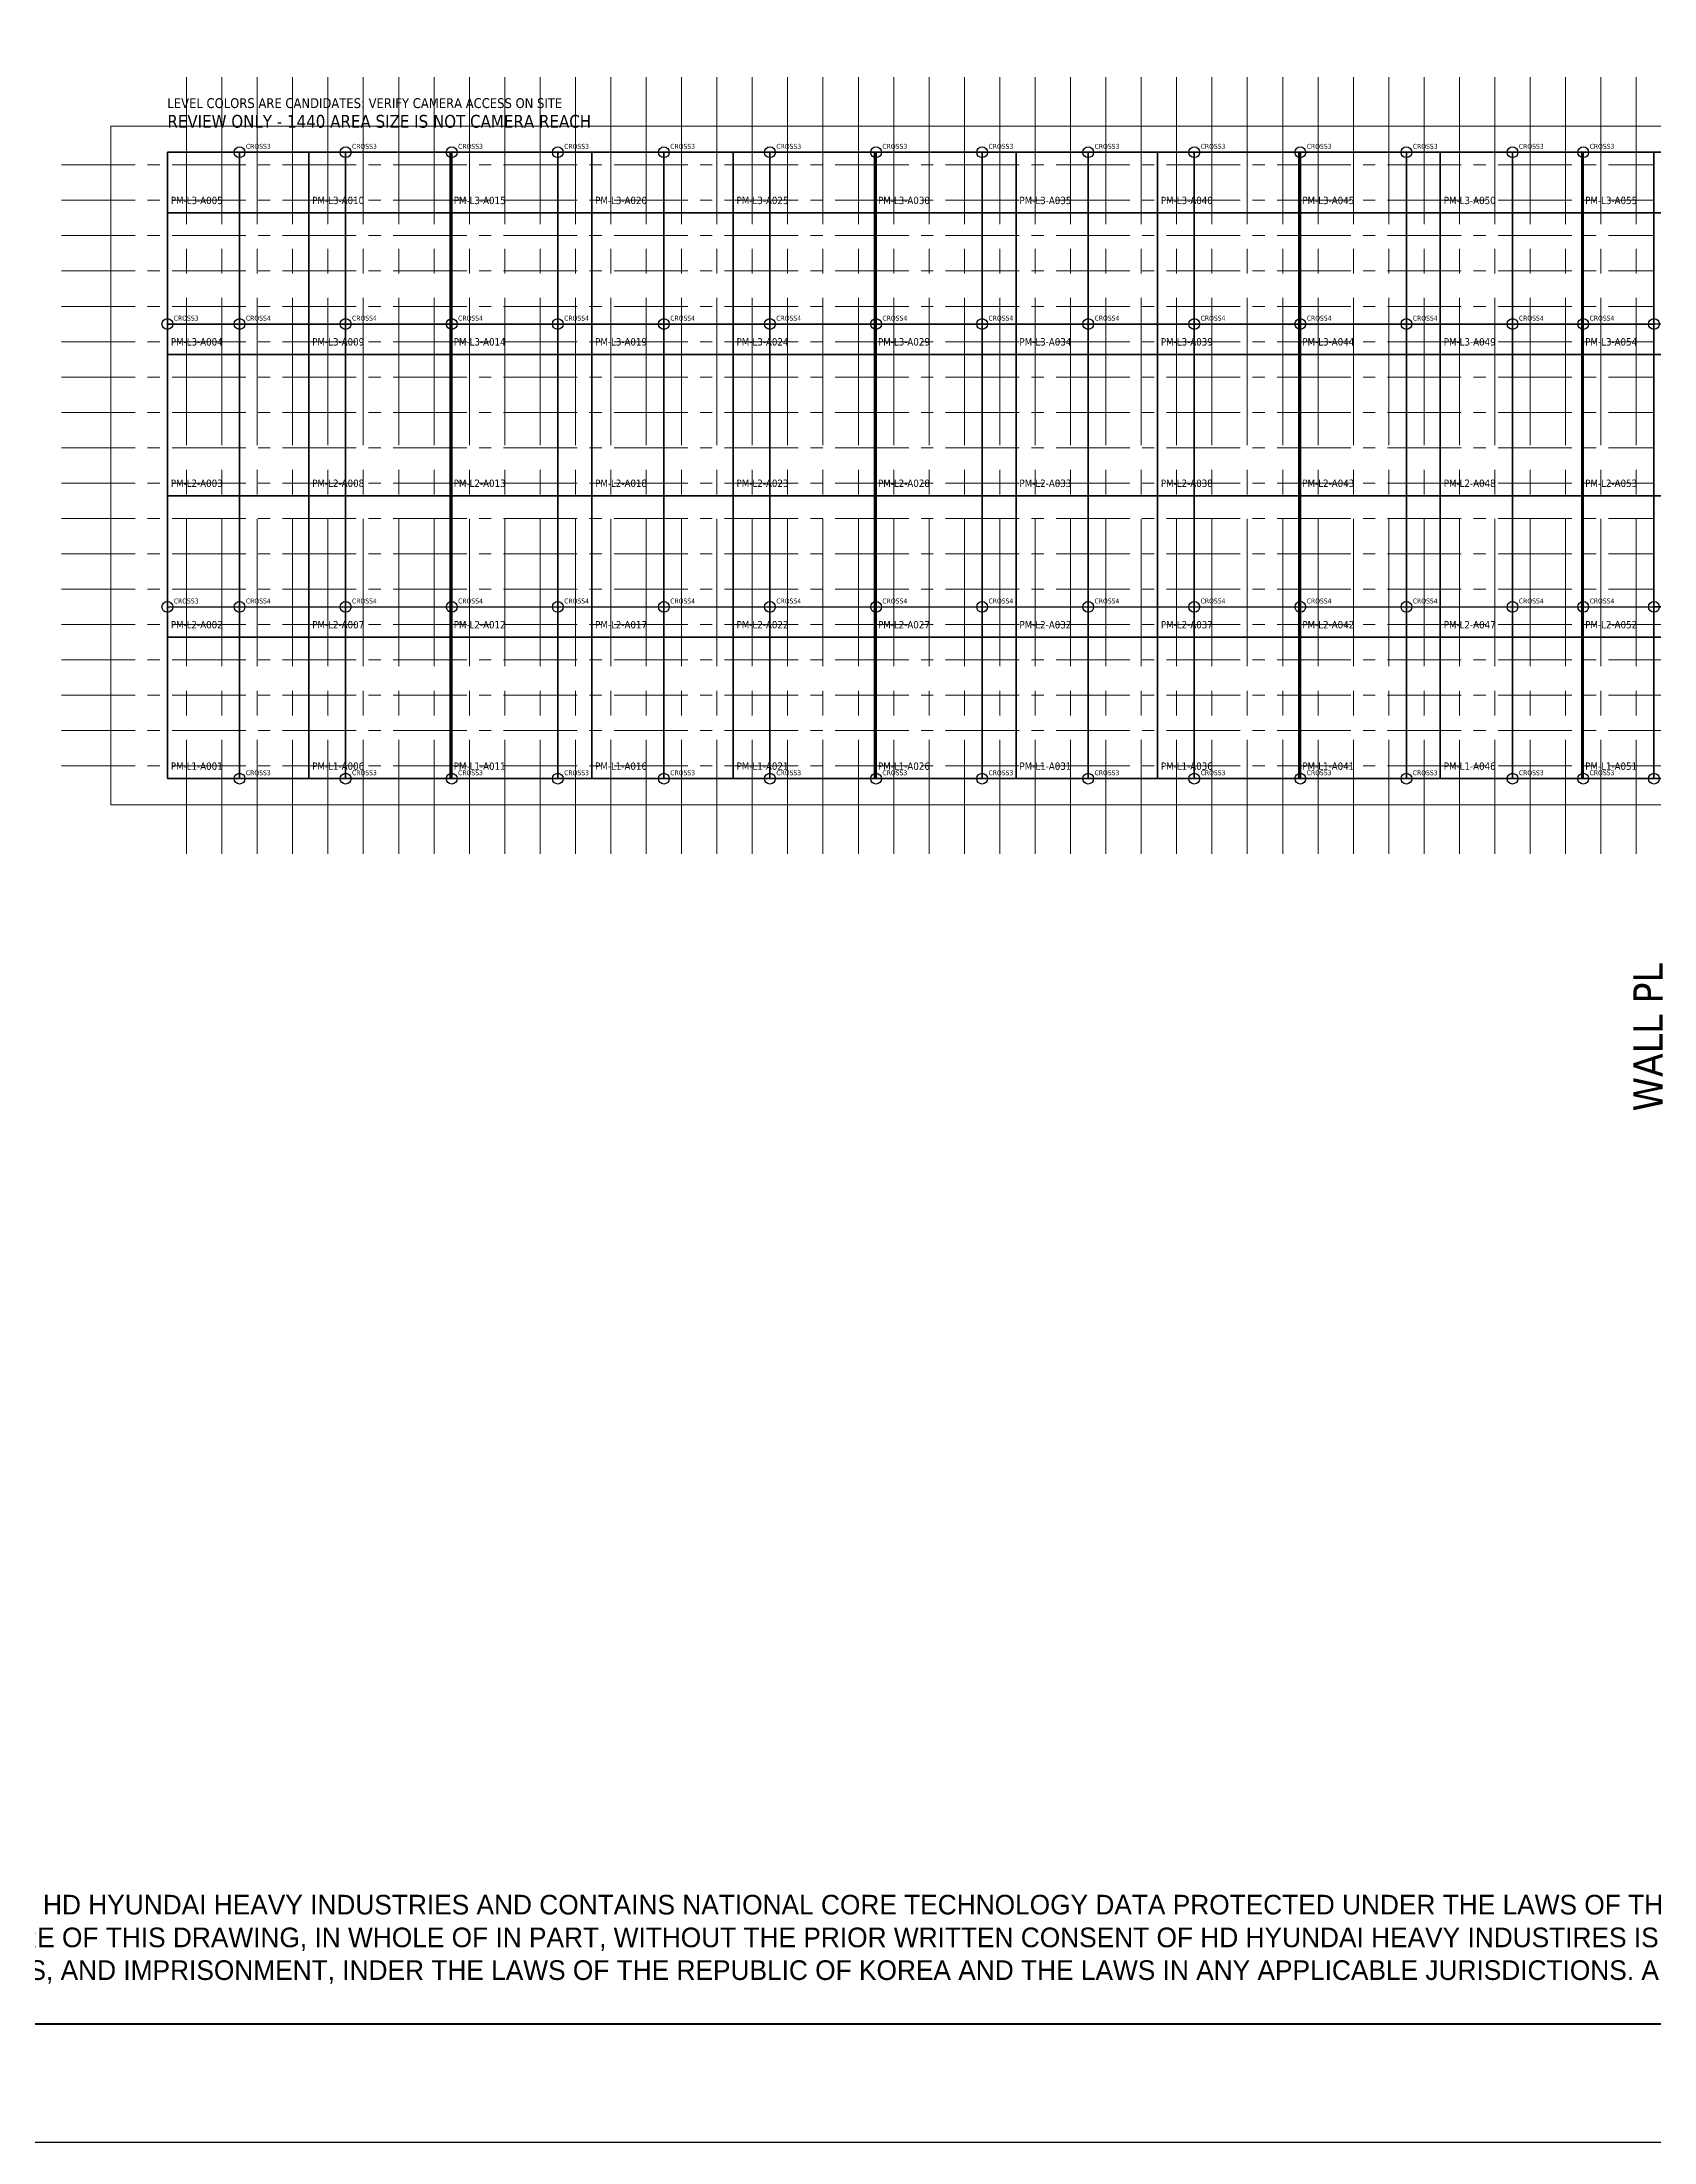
# Model space of a CAD drawing. Extents: x 0 to 50400, y 0 to 35640.
# Drawn here: x 8505 to 24916, y 0 to 21381 of the extents above; entities that cross this region are included whole.
import ezdxf
from ezdxf.enums import TextEntityAlignment as Align

# ---------------------------------------------------------------- set-up
doc = ezdxf.new("R2010")
doc.units = 0
doc.linetypes.add('CENTER2', pattern=[225, 150, -25, 25, -25])
for name, color, linetype, lineweight in [('ACS_AREA_L1', 4, 'Continuous', 25), ('ACS_AREA_L2', 2, 'Continuous', 25), ('ACS_AREA_L3', 6, 'Continuous', 25), ('ACS_CROSS3', 200, 'Continuous', 25), ('ACS_CROSS4', 206, 'Continuous', 25), ('ACS_LABEL', 7, 'Continuous', 25), ('ACS_LINE_H', 30, 'Continuous', 25), ('ACS_LINE_V', 30, 'Continuous', 25), ('ACS_VERIFY', 1, 'Continuous', 25), ('KC-2B Membrane Sheet', 181, 'Continuous', 25), ('KC-2B Membrane Sheet UM', 181, 'Continuous', 25), ('KC-2B Steel Wall', 7, 'Continuous', 20), ('KC-2B Wall Name', 3, 'Continuous', 25)]:
    doc.layers.add(name, color=color, linetype=linetype, lineweight=lineweight)
doc.layers.add('MULTI-PLOT-AREA', color=2, linetype='Continuous', plot=False)
doc.layers.add('New Scale Title', color=7, linetype='Continuous')
doc.styles.add('Default', font='tahoma.ttf')

# ---------------------------------------------------------------- blocks, each defined once
blk = doc.blocks.new('MULTI-PLOT-AREA')
at = {"layer": 'MULTI-PLOT-AREA'}
blk.add_lwpolyline([(0, 0), (1, 0), (1, 1), (0, 1)], close=True, dxfattribs=at)

msp = doc.modelspace()

# ---------------------------------------------------------------- linework, layer by layer
at = {"color": 1}
for p, q in [((24916, 20259), (28876, 20259)), ((24916, 15630), (24916, 20259)), ((25636, 18510), (24916, 18510)), ((28876, 15630), (24916, 15630))]:
    msp.add_line(p, q, dxfattribs=at)
msp.add_lwpolyline([(25636, 18510), (24916, 18510), (24916, 20259), (25636, 20259), (25636, 18510)], dxfattribs=at)
at = {"layer": 'ACS_AREA_L1'}
for points in [[(9781, 13881), (11221, 13881), (11221, 15321), (9781, 15321)], [(11221, 13881), (12661, 13881), (12661, 15321), (11221, 15321)], [(12661, 13881), (14101, 13881), (14101, 15321), (12661, 15321)], [(14101, 13881), (15541, 13881), (15541, 15321), (14101, 15321)], [(15541, 13881), (16981, 13881), (16981, 15321), (15541, 15321)], [(16981, 13881), (18421, 13881), (18421, 15321), (16981, 15321)], [(18421, 13881), (19861, 13881), (19861, 15321), (18421, 15321)], [(19861, 13881), (21301, 13881), (21301, 15321), (19861, 15321)], [(21301, 13881), (22741, 13881), (22741, 15321), (21301, 15321)], [(22741, 13881), (24181, 13881), (24181, 15321), (22741, 15321)], [(24181, 13881), (25621, 13881), (25621, 15321), (24181, 15321)]]:
    msp.add_lwpolyline(points, close=True, dxfattribs=at)
at = {"layer": 'ACS_AREA_L2'}
for points in [[(9781, 16761), (11221, 16761), (11221, 18201), (9781, 18201)], [(11221, 16761), (12661, 16761), (12661, 18201), (11221, 18201)], [(12661, 16761), (14101, 16761), (14101, 18201), (12661, 18201)], [(14101, 16761), (15541, 16761), (15541, 18201), (14101, 18201)], [(15541, 16761), (16981, 16761), (16981, 18201), (15541, 18201)], [(16981, 16761), (18421, 16761), (18421, 18201), (16981, 18201)], [(18421, 16761), (19861, 16761), (19861, 18201), (18421, 18201)], [(19861, 16761), (21301, 16761), (21301, 18201), (19861, 18201)], [(21301, 16761), (22741, 16761), (22741, 18201), (21301, 18201)], [(22741, 16761), (24181, 16761), (24181, 18201), (22741, 18201)], [(24181, 16761), (25621, 16761), (25621, 18201), (24181, 18201)], [(9781, 15321), (11221, 15321), (11221, 16761), (9781, 16761)], [(11221, 15321), (12661, 15321), (12661, 16761), (11221, 16761)], [(12661, 15321), (14101, 15321), (14101, 16761), (12661, 16761)], [(14101, 15321), (15541, 15321), (15541, 16761), (14101, 16761)], [(15541, 15321), (16981, 15321), (16981, 16761), (15541, 16761)], [(16981, 15321), (18421, 15321), (18421, 16761), (16981, 16761)], [(18421, 15321), (19861, 15321), (19861, 16761), (18421, 16761)], [(19861, 15321), (21301, 15321), (21301, 16761), (19861, 16761)], [(21301, 15321), (22741, 15321), (22741, 16761), (21301, 16761)], [(22741, 15321), (24181, 15321), (24181, 16761), (22741, 16761)], [(24181, 15321), (25621, 15321), (25621, 16761), (24181, 16761)]]:
    msp.add_lwpolyline(points, close=True, dxfattribs=at)
at = {"layer": 'ACS_AREA_L3'}
for points in [[(9781, 19641), (11221, 19641), (11221, 20259), (9781, 20259)], [(11221, 19641), (12661, 19641), (12661, 20259), (11221, 20259)], [(12661, 19641), (14101, 19641), (14101, 20259), (12661, 20259)], [(14101, 19641), (15541, 19641), (15541, 20259), (14101, 20259)], [(15541, 19641), (16981, 19641), (16981, 20259), (15541, 20259)], [(16981, 19641), (18421, 19641), (18421, 20259), (16981, 20259)], [(18421, 19641), (19861, 19641), (19861, 20259), (18421, 20259)], [(19861, 19641), (21301, 19641), (21301, 20259), (19861, 20259)], [(21301, 19641), (22741, 19641), (22741, 20259), (21301, 20259)], [(22741, 19641), (24181, 19641), (24181, 20259), (22741, 20259)], [(24181, 19641), (25621, 19641), (25621, 20259), (24181, 20259)], [(9781, 18201), (11221, 18201), (11221, 19641), (9781, 19641)], [(11221, 18201), (12661, 18201), (12661, 19641), (11221, 19641)], [(12661, 18201), (14101, 18201), (14101, 19641), (12661, 19641)], [(14101, 18201), (15541, 18201), (15541, 19641), (14101, 19641)], [(15541, 18201), (16981, 18201), (16981, 19641), (15541, 19641)], [(16981, 18201), (18421, 18201), (18421, 19641), (16981, 19641)], [(18421, 18201), (19861, 18201), (19861, 19641), (18421, 19641)], [(19861, 18201), (21301, 18201), (21301, 19641), (19861, 19641)], [(21301, 18201), (22741, 18201), (22741, 19641), (21301, 19641)], [(22741, 18201), (24181, 18201), (24181, 19641), (22741, 19641)], [(24181, 18201), (25621, 18201), (25621, 19641), (24181, 19641)]]:
    msp.add_lwpolyline(points, close=True, dxfattribs=at)
at = {"layer": 'ACS_CROSS3'}
for centre in [(10516, 20259), (11596, 20259), (12676, 20259), (13756, 20259), (14836, 20259), (15916, 20259), (16996, 20259), (18076, 20259), (19156, 20259), (20236, 20259), (21316, 20259), (22396, 20259), (23476, 20259), (24196, 20259), (9781, 18510), (24916, 18510), (9781, 15630), (10516, 13881), (11596, 13881), (12676, 13881), (13756, 13881), (14836, 13881), (15916, 13881), (16996, 13881), (18076, 13881), (19156, 13881), (20236, 13881), (21316, 13881), (22396, 13881), (23476, 13881), (24196, 13881), (24916, 13881)]:
    msp.add_circle(centre, 55, dxfattribs=at)
at = {"layer": 'ACS_CROSS4'}
for centre in [(10516, 18510), (11596, 18510), (12676, 18510), (13756, 18510), (14836, 18510), (15916, 18510), (16996, 18510), (18076, 18510), (19156, 18510), (20236, 18510), (21316, 18510), (22396, 18510), (23476, 18510), (24196, 18510), (10516, 15630), (11596, 15630), (12676, 15630), (13756, 15630), (14836, 15630), (15916, 15630), (16996, 15630), (18076, 15630), (19156, 15630), (20236, 15630), (21316, 15630), (22396, 15630), (23476, 15630), (24196, 15630), (24916, 15630)]:
    msp.add_circle(centre, 55, dxfattribs=at)
at = {"layer": 'ACS_LINE_H'}
for p, q in [((9781, 20259), (11221, 20259)), ((11221, 20259), (12661, 20259)), ((12661, 20259), (14101, 20259)), ((14101, 20259), (15541, 20259)), ((15541, 20259), (16981, 20259)), ((16981, 20259), (18421, 20259)), ((18421, 20259), (19861, 20259)), ((19861, 20259), (21301, 20259)), ((21301, 20259), (22741, 20259)), ((22741, 20259), (24181, 20259)), ((24181, 20259), (24916, 20259)), ((9781, 18510), (11221, 18510)), ((11221, 18510), (12661, 18510)), ((12661, 18510), (14101, 18510)), ((14101, 18510), (15541, 18510)), ((15541, 18510), (16981, 18510)), ((16981, 18510), (18421, 18510)), ((18421, 18510), (19861, 18510)), ((19861, 18510), (21301, 18510)), ((21301, 18510), (22741, 18510)), ((22741, 18510), (24181, 18510)), ((24181, 18510), (24916, 18510)), ((9781, 15630), (11221, 15630)), ((11221, 15630), (12661, 15630)), ((12661, 15630), (14101, 15630)), ((14101, 15630), (15541, 15630)), ((15541, 15630), (16981, 15630)), ((16981, 15630), (18421, 15630)), ((18421, 15630), (19861, 15630)), ((19861, 15630), (21301, 15630)), ((21301, 15630), (22741, 15630)), ((22741, 15630), (24181, 15630)), ((24181, 15630), (25621, 15630)), ((9781, 13881), (11221, 13881)), ((11221, 13881), (12661, 13881)), ((12661, 13881), (14101, 13881)), ((14101, 13881), (15541, 13881)), ((15541, 13881), (16981, 13881)), ((16981, 13881), (18421, 13881)), ((18421, 13881), (19861, 13881)), ((19861, 13881), (21301, 13881)), ((21301, 13881), (22741, 13881)), ((22741, 13881), (24181, 13881)), ((24181, 13881), (25621, 13881))]:
    msp.add_line(p, q, dxfattribs=at)
at = {"layer": 'ACS_LINE_V'}
for p, q in [((9781, 19641), (9781, 20259)), ((10516, 19641), (10516, 20259)), ((11596, 19641), (11596, 20259)), ((12676, 19641), (12676, 20259)), ((13756, 19641), (13756, 20259)), ((14836, 19641), (14836, 20259)), ((15916, 19641), (15916, 20259)), ((16996, 19641), (16996, 20259)), ((18076, 19641), (18076, 20259)), ((19156, 19641), (19156, 20259)), ((20236, 19641), (20236, 20259)), ((21316, 19641), (21316, 20259)), ((22396, 19641), (22396, 20259)), ((23476, 19641), (23476, 20259)), ((24196, 19641), (24196, 20259)), ((9781, 18201), (9781, 19641)), ((10516, 18201), (10516, 19641)), ((11596, 18201), (11596, 19641)), ((12676, 18201), (12676, 19641)), ((13756, 18201), (13756, 19641)), ((14836, 18201), (14836, 19641)), ((15916, 18201), (15916, 19641)), ((16996, 18201), (16996, 19641)), ((18076, 18201), (18076, 19641)), ((19156, 18201), (19156, 19641)), ((20236, 18201), (20236, 19641)), ((21316, 18201), (21316, 19641)), ((22396, 18201), (22396, 19641)), ((23476, 18201), (23476, 19641)), ((24196, 18201), (24196, 19641)), ((9781, 16761), (9781, 18201)), ((10516, 16761), (10516, 18201)), ((11596, 16761), (11596, 18201)), ((12676, 16761), (12676, 18201)), ((13756, 16761), (13756, 18201)), ((14836, 16761), (14836, 18201)), ((15916, 16761), (15916, 18201)), ((16996, 16761), (16996, 18201)), ((18076, 16761), (18076, 18201)), ((19156, 16761), (19156, 18201)), ((20236, 16761), (20236, 18201)), ((21316, 16761), (21316, 18201)), ((22396, 16761), (22396, 18201)), ((23476, 16761), (23476, 18201)), ((24196, 16761), (24196, 18201)), ((9781, 15321), (9781, 16761)), ((10516, 15321), (10516, 16761)), ((11596, 15321), (11596, 16761)), ((12676, 15321), (12676, 16761)), ((13756, 15321), (13756, 16761)), ((14836, 15321), (14836, 16761)), ((15916, 15321), (15916, 16761)), ((16996, 15321), (16996, 16761)), ((18076, 15321), (18076, 16761)), ((19156, 15321), (19156, 16761)), ((20236, 15321), (20236, 16761)), ((21316, 15321), (21316, 16761)), ((22396, 15321), (22396, 16761)), ((23476, 15321), (23476, 16761)), ((24196, 15321), (24196, 16761)), ((9781, 13881), (9781, 15321)), ((10516, 13881), (10516, 15321)), ((11596, 13881), (11596, 15321)), ((12676, 13881), (12676, 15321)), ((13756, 13881), (13756, 15321)), ((14836, 13881), (14836, 15321)), ((15916, 13881), (15916, 15321)), ((16996, 13881), (16996, 15321)), ((18076, 13881), (18076, 15321)), ((19156, 13881), (19156, 15321)), ((20236, 13881), (20236, 15321)), ((21316, 13881), (21316, 15321)), ((22396, 13881), (22396, 15321)), ((23476, 13881), (23476, 15321)), ((24196, 13881), (24196, 15321))]:
    msp.add_line(p, q, dxfattribs=at)
at = {"layer": 'KC-2B Membrane Sheet'}
for points in [[(11596, 18510), (10516, 18510), (10516, 20259), (11596, 20259), (11596, 18510)], [(12676, 18510), (11596, 18510), (11596, 20259), (12676, 20259), (12676, 18510)], [(13756, 18510), (12676, 18510), (12676, 20259), (13756, 20259), (13756, 18510)], [(14836, 18510), (13756, 18510), (13756, 20259), (14836, 20259), (14836, 18510)], [(15916, 18510), (14836, 18510), (14836, 20259), (15916, 20259), (15916, 18510)], [(16996, 18510), (15916, 18510), (15916, 20259), (16996, 20259), (16996, 18510)], [(18076, 18510), (16996, 18510), (16996, 20259), (18076, 20259), (18076, 18510)], [(19156, 18510), (18076, 18510), (18076, 20259), (19156, 20259), (19156, 18510)], [(20236, 18510), (19156, 18510), (19156, 20259), (20236, 20259), (20236, 18510)], [(21316, 18510), (20236, 18510), (20236, 20259), (21316, 20259), (21316, 18510)], [(22396, 18510), (21316, 18510), (21316, 20259), (22396, 20259), (22396, 18510)], [(23476, 18510), (22396, 18510), (22396, 20259), (23476, 20259), (23476, 18510)], [(24196, 18510), (23476, 18510), (23476, 20259), (24196, 20259), (24196, 18510)], [(24916, 18510), (24196, 18510), (24196, 20259), (24916, 20259), (24916, 18510)], [(9781, 15630), (10516, 15630), (10516, 13881), (9781, 13881), (9781, 15630)], [(10516, 15630), (11596, 15630), (11596, 13881), (10516, 13881), (10516, 15630)], [(11596, 15630), (12676, 15630), (12676, 13881), (11596, 13881), (11596, 15630)], [(12676, 15630), (13756, 15630), (13756, 13881), (12676, 13881), (12676, 15630)], [(13756, 15630), (14836, 15630), (14836, 13881), (13756, 13881), (13756, 15630)], [(14836, 15630), (15916, 15630), (15916, 13881), (14836, 13881), (14836, 15630)], [(15916, 15630), (16996, 15630), (16996, 13881), (15916, 13881), (15916, 15630)], [(16996, 15630), (18076, 15630), (18076, 13881), (16996, 13881), (16996, 15630)], [(18076, 15630), (19156, 15630), (19156, 13881), (18076, 13881), (18076, 15630)], [(19156, 15630), (20236, 15630), (20236, 13881), (19156, 13881), (19156, 15630)], [(20236, 15630), (21316, 15630), (21316, 13881), (20236, 13881), (20236, 15630)], [(21316, 15630), (22396, 15630), (22396, 13881), (21316, 13881), (21316, 15630)], [(22396, 15630), (23476, 15630), (23476, 13881), (22396, 13881), (22396, 15630)], [(23476, 15630), (24196, 15630), (24196, 13881), (23476, 13881), (23476, 15630)], [(24196, 15630), (24916, 15630), (24916, 13881), (24196, 13881), (24196, 15630)], [(24916, 15630), (25636, 15630), (25636, 13881), (24916, 13881), (24916, 15630)]]:
    msp.add_lwpolyline(points, dxfattribs=at)
at = {"layer": 'KC-2B Membrane Sheet UM', "linetype": 'Continuous'}
for p, q in [((10516, 18510), (9781, 18510)), ((9781, 18510), (9781, 15630)), ((10516, 15630), (10516, 18510)), ((10516, 18510), (10516, 15630)), ((11596, 15630), (11596, 18510)), ((11596, 18510), (11596, 15630)), ((12676, 15630), (12676, 18510)), ((12676, 18510), (12676, 15630)), ((13756, 15630), (13756, 18510)), ((13756, 18510), (13756, 15630)), ((14836, 15630), (14836, 18510)), ((14836, 18510), (14836, 15630)), ((15916, 15630), (15916, 18510)), ((15916, 18510), (15916, 15630)), ((16996, 15630), (16996, 18510)), ((16996, 18510), (16996, 15630)), ((18076, 15630), (18076, 18510)), ((18076, 18510), (18076, 15630)), ((19156, 15630), (19156, 18510)), ((19156, 18510), (19156, 15630)), ((20236, 15630), (20236, 18510)), ((20236, 18510), (20236, 15630)), ((21316, 15630), (21316, 18510)), ((21316, 18510), (21316, 15630)), ((22396, 15630), (22396, 18510)), ((22396, 18510), (22396, 15630)), ((23476, 15630), (23476, 18510)), ((23476, 18510), (23476, 15630)), ((24196, 15630), (24196, 18510)), ((24916, 18510), (24196, 18510)), ((24196, 18510), (24196, 15630)), ((24916, 15630), (24916, 18510)), ((24916, 18510), (24916, 15630)), ((9781, 15630), (10516, 15630)), ((23476, 15630), (24196, 15630)), ((24196, 15630), (24916, 15630)), ((24916, 15630), (25636, 15630))]:
    msp.add_line(p, q, dxfattribs=at)
at = {"layer": 'KC-2B Membrane Sheet UM'}
msp.add_lwpolyline([(9781, 20259), (10516, 20259), (10516, 18510), (9781, 18510), (9781, 20259)], dxfattribs=at)
at = {"layer": 'KC-2B Steel Wall', "linetype": 'CENTER2', "ltscale": 10}
for p, q in [((9976, 21025), (9976, 13115)), ((10336, 21025), (10336, 13115)), ((10696, 21025), (10696, 13115)), ((11056, 21025), (11056, 13115)), ((11416, 21025), (11416, 13115)), ((11776, 21025), (11776, 13115)), ((12136, 21025), (12136, 13115)), ((12496, 21025), (12496, 13115)), ((12856, 21025), (12856, 13115)), ((13216, 21025), (13216, 13115)), ((13576, 21025), (13576, 13115)), ((13936, 21025), (13936, 13115)), ((14296, 21025), (14296, 13115)), ((14656, 21025), (14656, 13115)), ((15016, 21025), (15016, 13115)), ((15376, 21025), (15376, 13115)), ((15736, 21025), (15736, 13115)), ((16096, 21025), (16096, 13115)), ((16456, 21025), (16456, 13115)), ((16816, 21025), (16816, 13115)), ((17176, 21025), (17176, 13115)), ((17536, 21025), (17536, 13115)), ((17896, 21025), (17896, 13115)), ((18256, 21025), (18256, 13115)), ((18616, 21025), (18616, 13115)), ((18976, 21025), (18976, 13115)), ((19336, 21025), (19336, 13115)), ((19696, 21025), (19696, 13115)), ((20056, 21025), (20056, 13115)), ((20416, 21025), (20416, 13115)), ((20776, 21025), (20776, 13115)), ((21136, 21025), (21136, 13115)), ((21496, 21025), (21496, 13115)), ((21856, 21025), (21856, 13115)), ((22216, 21025), (22216, 13115)), ((22576, 21025), (22576, 13115)), ((22936, 21025), (22936, 13115)), ((23296, 21025), (23296, 13115)), ((23656, 21025), (23656, 13115)), ((24016, 21025), (24016, 13115)), ((24376, 21025), (24376, 13115)), ((24736, 21025), (24736, 13115))]:
    msp.add_line(p, q, dxfattribs=at)
at = {"layer": 'KC-2B Steel Wall', "extrusion": (0, 0, -1)}
for p, q in [((9204, 20525), (40989, 20525)), ((9204, 13615), (9204, 20525)), ((40989, 13615), (9204, 13615))]:
    msp.add_line(p, q, dxfattribs=at)
at = {"layer": 'KC-2B Steel Wall', "linetype": 'CENTER2', "ltscale": 5}
for p, q in [((8704, 20130), (24916, 20130)), ((8704, 19770), (24916, 19770)), ((8704, 19410), (24916, 19410)), ((8704, 19050), (24916, 19050)), ((8704, 18690), (24916, 18690)), ((8704, 18330), (24916, 18330)), ((8704, 17970), (24916, 17970)), ((8704, 17610), (24916, 17610)), ((8704, 17250), (24916, 17250)), ((8704, 16890), (24916, 16890)), ((8704, 16530), (24916, 16530)), ((8704, 16170), (24916, 16170)), ((8704, 15810), (24916, 15810)), ((8704, 15450), (41489, 15450)), ((8704, 15090), (41489, 15090)), ((8704, 14730), (41489, 14730)), ((8704, 14370), (41489, 14370)), ((8704, 14010), (41489, 14010))]:
    msp.add_line(p, q, dxfattribs=at)
at = {"layer": 'New Scale Title', "color": 7, "linetype": 'Continuous', "lineweight": 40}
msp.add_line((48600, 1200), (1800, 1200), dxfattribs=at)

# ---------------------------------------------------------------- block references
at = {"layer": 'New Scale Title', "lineweight": 5, "xscale": 50400, "yscale": 35640, "zscale": 1.2}
msp.add_blockref('MULTI-PLOT-AREA', (0, 0), dxfattribs=at)

# ---------------------------------------------------------------- texts
at = {"insert": (1665, 2850), "char_height": 200, "attachment_point": 1}
msp.add_mtext_dynamic_manual_height_columns('CAUTION:\\PTHIS DRAWING CONSTITUTES A TRADE SECRET OF HD HYUNDAI HEAVY INDUSTRIES AND CONTAINS NATIONAL CORE TECHNOLOGY DATA PROTECTED UNDER THE LAWS OF THE REPUBLIC OF KOREA.^JANY MODIFICATION, DISTRIBUTION, OR DISCLOSURE OF THIS DRAWING, IN WHOLE OF IN PART, WITHOUT THE PRIOR WRITTEN CONSENT OF HD HYUNDAI HEAVY INDUSTIRES IS STRICTLY^JPROHIBITED AND MAY RESULT IN PENALTIES, FINES, AND IMPRISONMENT, INDER THE LAWS OF THE REPUBLIC OF KOREA AND THE LAWS IN ANY APPLICABLE JURISDICTIONS. ALL RIGHTS RESERVED', width=552900.89, gutter_width=16936, heights=[-1233], dxfattribs=at)
at = {"layer": 'ACS_CROSS3', "style": 'Default'}
for p in [(10581, 20294), (11661, 20294), (12741, 20294), (13821, 20294), (14901, 20294), (15981, 20294), (17061, 20294), (18141, 20294), (19221, 20294), (20301, 20294), (21381, 20294), (22461, 20294), (23541, 20294), (24261, 20294), (9846, 18545), (9846, 15665), (10581, 13916), (11661, 13916), (12741, 13916), (13821, 13916), (14901, 13916), (15981, 13916), (17061, 13916), (18141, 13916), (19221, 13916), (20301, 13916), (21381, 13916), (22461, 13916), (23541, 13916), (24261, 13916)]:
    msp.add_text('CROSS3', height=50, dxfattribs=at).set_placement(p)
at = {"layer": 'ACS_CROSS4', "style": 'Default'}
for p in [(10581, 18545), (11661, 18545), (12741, 18545), (13821, 18545), (14901, 18545), (15981, 18545), (17061, 18545), (18141, 18545), (19221, 18545), (20301, 18545), (21381, 18545), (22461, 18545), (23541, 18545), (24261, 18545), (10581, 15665), (11661, 15665), (12741, 15665), (13821, 15665), (14901, 15665), (15981, 15665), (17061, 15665), (18141, 15665), (19221, 15665), (20301, 15665), (21381, 15665), (22461, 15665), (23541, 15665), (24261, 15665)]:
    msp.add_text('CROSS4', height=50, dxfattribs=at).set_placement(p)
at = {"layer": 'ACS_LABEL', "style": 'Default'}
for s, p in [('PM-L3-A005', (9816, 19731)), ('PM-L3-A010', (11256, 19731)), ('PM-L3-A015', (12696, 19731)), ('PM-L3-A020', (14136, 19731)), ('PM-L3-A025', (15576, 19731)), ('PM-L3-A030', (17016, 19731)), ('PM-L3-A035', (18456, 19731)), ('PM-L3-A040', (19896, 19731)), ('PM-L3-A045', (21336, 19731)), ('PM-L3-A050', (22776, 19731)), ('PM-L3-A055', (24216, 19731)), ('PM-L3-A004', (9816, 18291)), ('PM-L3-A009', (11256, 18291)), ('PM-L3-A014', (12696, 18291)), ('PM-L3-A019', (14136, 18291)), ('PM-L3-A024', (15576, 18291)), ('PM-L3-A029', (17016, 18291)), ('PM-L3-A034', (18456, 18291)), ('PM-L3-A039', (19896, 18291)), ('PM-L3-A044', (21336, 18291)), ('PM-L3-A049', (22776, 18291)), ('PM-L3-A054', (24216, 18291)), ('PM-L2-A003', (9816, 16851)), ('PM-L2-A008', (11256, 16851)), ('PM-L2-A013', (12696, 16851)), ('PM-L2-A018', (14136, 16851)), ('PM-L2-A023', (15576, 16851)), ('PM-L2-A028', (17016, 16851)), ('PM-L2-A033', (18456, 16851)), ('PM-L2-A038', (19896, 16851)), ('PM-L2-A043', (21336, 16851)), ('PM-L2-A048', (22776, 16851)), ('PM-L2-A053', (24216, 16851)), ('PM-L2-A002', (9816, 15411)), ('PM-L2-A007', (11256, 15411)), ('PM-L2-A012', (12696, 15411)), ('PM-L2-A017', (14136, 15411)), ('PM-L2-A022', (15576, 15411)), ('PM-L2-A027', (17016, 15411)), ('PM-L2-A032', (18456, 15411)), ('PM-L2-A037', (19896, 15411)), ('PM-L2-A042', (21336, 15411)), ('PM-L2-A047', (22776, 15411)), ('PM-L2-A052', (24216, 15411)), ('PM-L1-A001', (9816, 13971)), ('PM-L1-A006', (11256, 13971)), ('PM-L1-A011', (12696, 13971)), ('PM-L1-A016', (14136, 13971)), ('PM-L1-A021', (15576, 13971)), ('PM-L1-A026', (17016, 13971)), ('PM-L1-A031', (18456, 13971)), ('PM-L1-A036', (19896, 13971)), ('PM-L1-A041', (21336, 13971)), ('PM-L1-A046', (22776, 13971)), ('PM-L1-A051', (24216, 13971))]:
    msp.add_text(s, height=75, dxfattribs=at).set_placement(p)
at = {"layer": 'ACS_VERIFY', "style": 'Default'}
for s, height, p in [('LEVEL COLORS ARE CANDIDATES: VERIFY CAMERA ACCESS ON SITE', 100, (9781, 20709)), ('REVIEW ONLY - 1440 AREA SIZE IS NOT CAMERA REACH', 130, (9781, 20509))]:
    msp.add_text(s, height=height, dxfattribs=at).set_placement(p)
at = {"layer": 'KC-2B Wall Name', "style": 'Default'}
msp.add_text('WALL PL', height=300, rotation=90, dxfattribs=at).set_placement((25096, 10493), align=Align.BOTTOM_LEFT)

doc.saveas('drawing.dxf')
